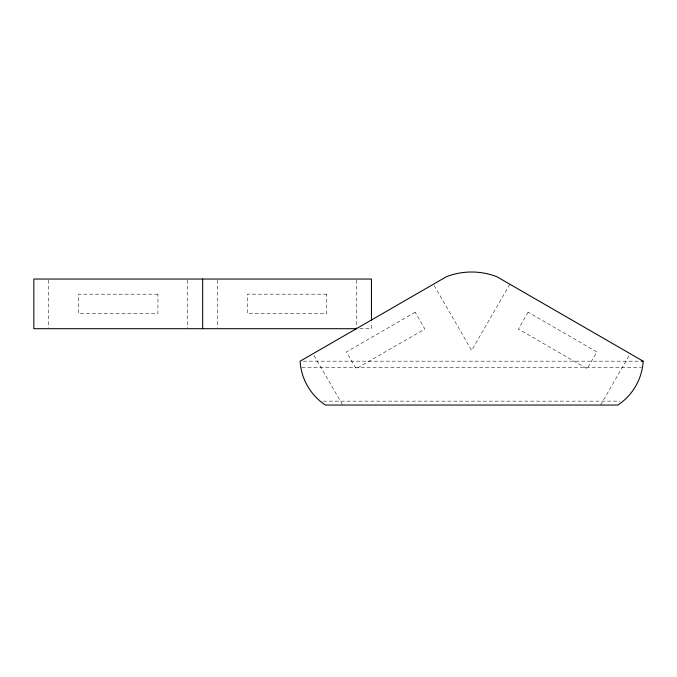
<?xml version="1.0" encoding="UTF-8"?>
<svg xmlns="http://www.w3.org/2000/svg" width="677" height="677" viewBox="0 0 677 677"><rect width="100%" height="100%" fill="white"/><g stroke="black" fill="none" stroke-linecap="round" stroke-linejoin="round"><path stroke-width="0.51" stroke-dasharray="3.38 2.54" d="M509.866 284.222L471.641 350.441L433.407 284.222M600.617 405.041L630.245 353.724M359.842 328.7L371.445 328.7L371.445 322.362M303.296 361.179L639.985 361.179M301.917 367.704L641.364 367.704M323.335 401.148L619.946 401.148M314.069 355.527L342.655 405.041M356.551 280.092L356.551 328.7M217.545 280.092L217.545 327.643M187.749 280.092L187.749 328.7M48.744 280.092L48.744 327.643M528.102 312.232L518.413 329.022L587.179 368.728L596.877 351.938L528.102 312.232M415.17 312.232L346.404 351.938L356.094 368.728L424.868 329.022L415.17 312.232M157.953 294.173L78.54 294.173L78.54 313.561L157.953 313.561L157.953 294.173M326.754 294.173L247.342 294.173L247.342 313.561L326.754 313.561L326.754 294.173"/><path stroke-width="1.02" d="M643.15 361.179C642.261 378.739 632.589 395.486 617.822 405.041L325.451 405.041C310.684 395.486 301.02 378.739 300.131 361.179L446.312 276.775C462.425 270.428 480.856 270.428 496.969 276.775L643.15 361.179L641.043 361.179M356.677 328.7L33.85 328.7L33.85 279.042L371.445 279.042L371.445 320.246M202.651 279.042L202.651 328.7"/></g></svg>
